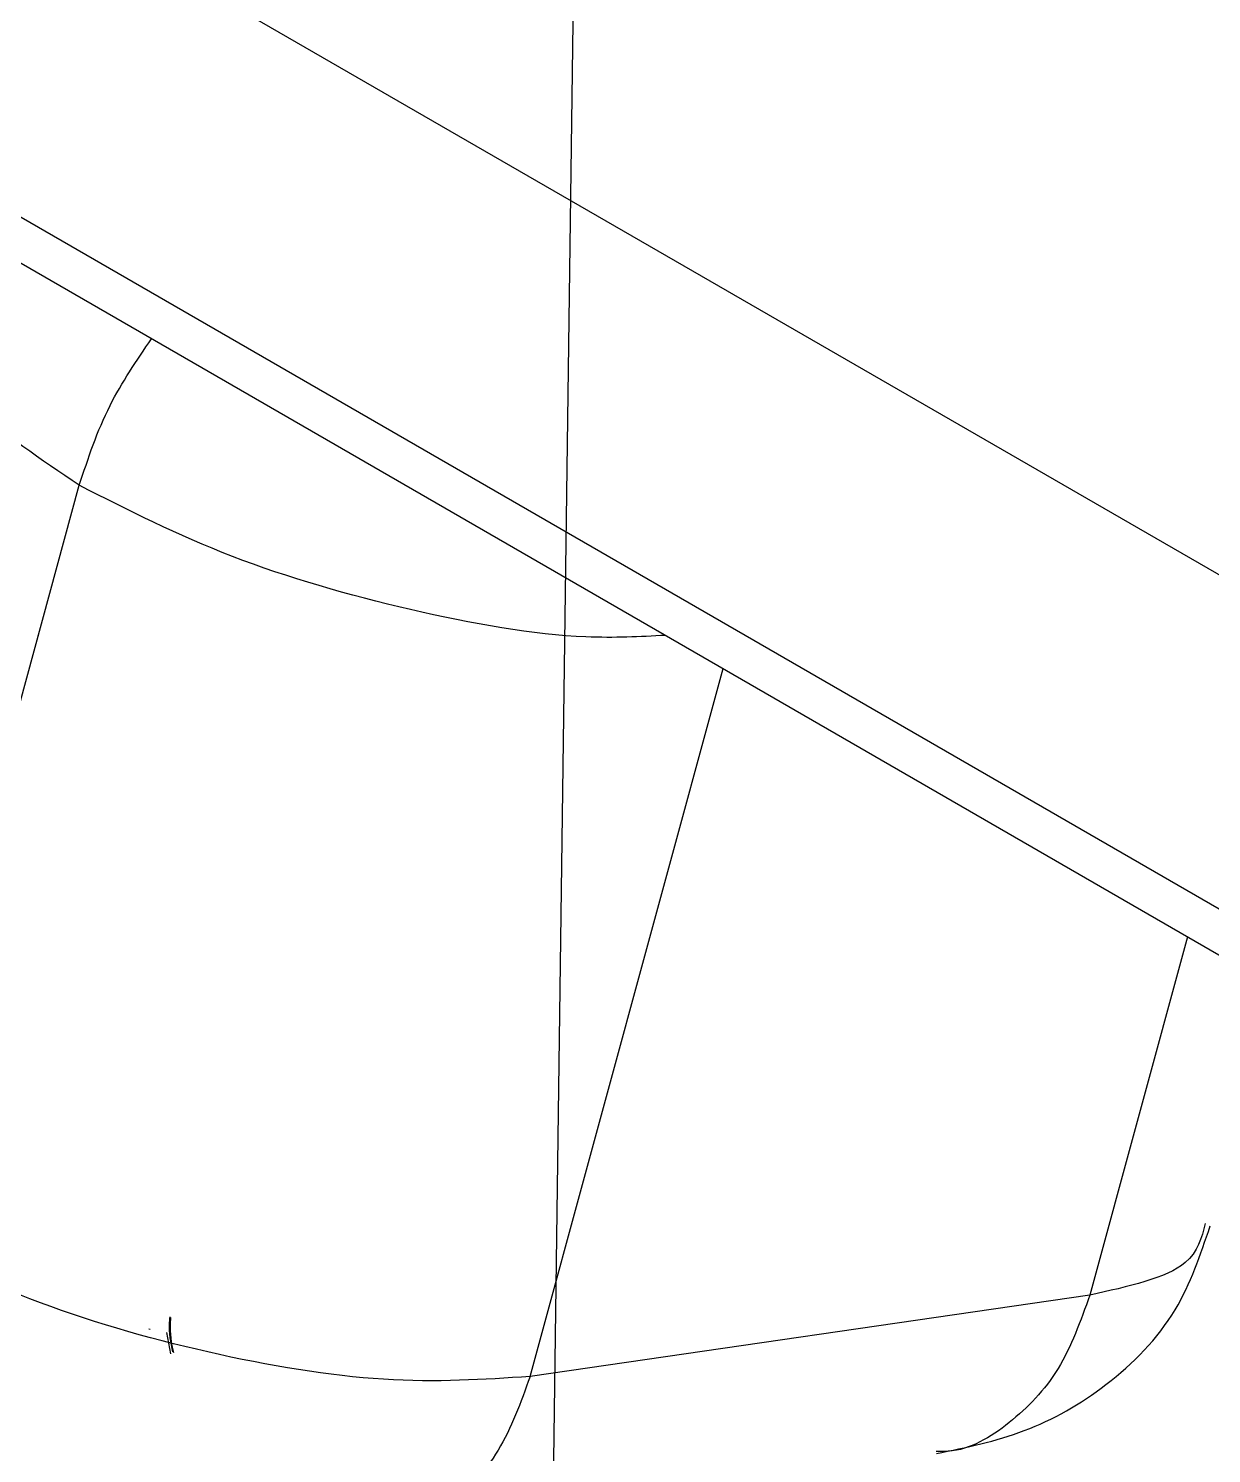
# Model space of a CAD drawing. Header units: millimetres. Extents: x 0 to 293, y 0 to 345.
# Drawn here: x 74.08 to 82.76, y 121.05 to 131.5 of the extents above; entities that cross this region are included whole.
import ezdxf

# ---------------------------------------------------------------- set-up
doc = ezdxf.new("R2010")
doc.units = ezdxf.units.MM

msp = doc.modelspace()

# ---------------------------------------------------------------- linework, layer by layer
at = {"color": 7, "linetype": 'Continuous', "lineweight": 25}
for p, q in [((104.285, 115.099), (59.03, 141.224)), ((59.03, 138.775), (104.285, 112.65)), ((59.237, 138.317), (104.492, 112.192)), ((78.143, 136.712), (77.711, 104.622)), ((72.967, 122.704), (74.453, 128.151)), ((77.76, 121.612), (79.177, 126.806)), ((82.584, 124.839), (81.867, 122.21)), ((81.867, 122.21), (77.76, 121.612)), ((74.972, 121.956), (74.964, 121.96)), ((74.972, 121.956), (74.964, 121.96)), ((75.124, 121.779), (75.094, 121.935)), ((75.124, 121.779), (75.094, 121.935))]:
    msp.add_line(p, q, dxfattribs=at)
for points, knots in [([(74.453, 128.151), (74.171, 128.341), (73.607, 128.721), (73.304, 129.172), (73.422, 129.35), (73.45, 129.392)], [0, 0, 0, 0, 0.431645, 0.86329, 1, 1, 1, 1]), ([(74.453, 128.151), (74.518, 128.349), (74.642, 128.727), (74.874, 129.066), (74.983, 129.227)], [0, 0, 0, 0, 0.526671, 1, 1, 1, 1]), ([(78.754, 127.05), (78.566, 127.04), (78.033, 127.012), (76.88, 127.214), (75.532, 127.603), (74.813, 127.968), (74.453, 128.151)], [0, 0, 0, 0, 0.153185, 0.435457, 0.717728, 1, 1, 1, 1]), ([(80.741, 121.047), (80.959, 121.092), (81.395, 121.18), (82.014, 121.533), (82.525, 122.05), (82.678, 122.505), (82.75, 122.717)], [0, 0, 0, 0, 0.2489692, 0.4988605, 0.7650536, 1, 1, 1, 1]), ([(82.713, 122.734), (82.687, 122.63), (82.621, 122.375), (82.148, 122.271), (81.867, 122.21)], [0, 0, 0, 0, 0.405922, 1, 1, 1, 1]), ([(81.867, 122.21), (81.799, 122.02), (81.662, 121.639), (81.286, 121.255), (80.962, 121.058), (80.769, 121.062), (80.74, 121.063)], [0, 0, 0, 0, 0.314337, 0.628674, 0.94301, 1, 1, 1, 1]), ([(75.116, 122.049), (75.115, 122.036), (75.105, 121.941), (75.122, 121.861), (75.136, 121.793)], [0, 0, 0, 0, 0.134669, 1, 1, 1, 1]), ([(75.116, 122.049), (75.115, 122.036), (75.105, 121.941), (75.122, 121.861), (75.136, 121.793)], [0, 0, 0, 0, 0.1346691, 1, 1, 1, 1]), ([(75.123, 122.045), (75.122, 122.032), (75.112, 121.937), (75.129, 121.857), (75.143, 121.789)], [0, 0, 0, 0, 0.134669, 1, 1, 1, 1]), ([(75.123, 122.045), (75.122, 122.032), (75.112, 121.937), (75.129, 121.857), (75.143, 121.789)], [0, 0, 0, 0, 0.1346691, 1, 1, 1, 1]), ([(77.76, 121.612), (77.692, 121.422), (77.554, 121.041), (77.179, 120.658), (76.854, 120.46), (76.662, 120.465), (76.632, 120.465)], [0, 0, 0, 0, 0.314239, 0.628478, 0.942717, 1, 1, 1, 1]), ([(73.292, 121.164), (73.442, 121.084), (73.873, 120.854), (74.684, 120.587), (75.551, 120.406), (76.049, 120.432), (76.243, 120.443)], [0, 0, 0, 0, 0.1713698, 0.4893939, 0.7999197, 1, 1, 1, 1])]:
    msp.add_open_spline(points, degree=3, knots=knots, dxfattribs=at)
msp.add_open_spline([(77.76, 121.612), (77.419, 121.59), (76.737, 121.544), (75.399, 121.763), (74.045, 122.157), (73.326, 122.522), (72.967, 122.704)], degree=3, dxfattribs=at)

doc.saveas('drawing.dxf')
